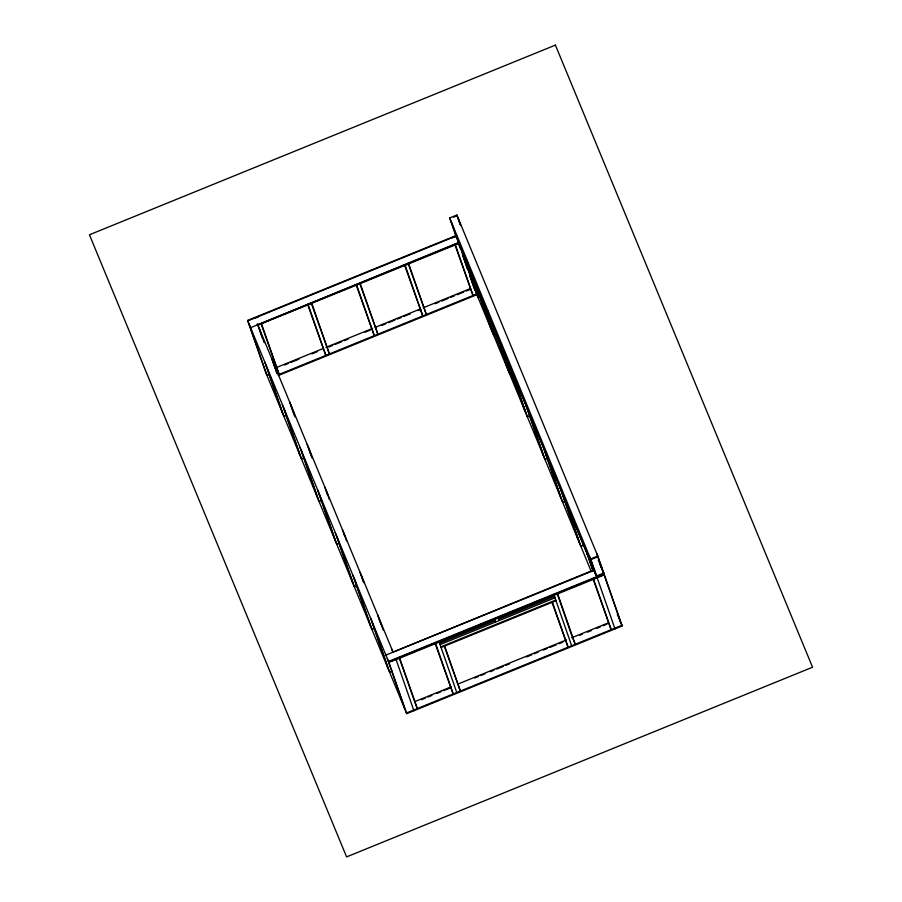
<?xml version="1.0" encoding="UTF-8"?>
<svg xmlns="http://www.w3.org/2000/svg" width="902" height="902" viewBox="0 0 902 902"><rect width="100%" height="100%" fill="white"/><g stroke="black" fill="none" stroke-linecap="round" stroke-linejoin="round"><path stroke-width="1.35" d="M449.681 217.946L456.852 215.026L598.049 556.703L590.866 559.635L449.681 217.946L455.848 235.659L596.797 576.671L590.63 558.958L597.812 556.027L622.166 625.965L406.734 713.651L265.549 371.974M453.503 217.156L457.088 215.702M265.786 372.65L247.599 320.435L456.536 235.377M247.757 320.875L456.694 235.828M255.018 318.18L258.603 316.726M452.488 237.79L456.085 236.335M459.355 242.198L250.576 327.697M257.07 325.058L459.513 242.649M257.837 325.002L261.422 323.536L279.135 374.409L261.332 324.551M458.904 243.157L455.307 244.611L473.02 295.484L454.766 244.318M257.916 325.227L458.983 243.382M276.621 367.464L323.322 348.454M325.915 347.394L372.616 328.384M375.209 327.336L420.614 308.845M423.207 307.796L469.897 288.787M284.637 364.972L288.527 363.382M291.132 362.333L298.912 359.165M311.878 353.877L317.076 351.769M328.745 347.022L332.635 345.432M335.228 344.372L341.711 341.734M344.316 340.685L348.206 339.096M365.062 332.229L370.26 330.121M381.929 325.363L385.819 323.784M388.412 322.724L394.896 320.086M397.5 319.026L401.39 317.448M403.983 316.388L410.466 313.749M418.246 310.581L420.839 309.521M435.114 303.715L439.003 302.136M441.597 301.076L448.08 298.438M450.684 297.378L454.574 295.8M457.167 294.74L463.651 292.101M466.244 291.042L470.134 289.463M269.348 374.409L266.958 375.379L249.245 324.517M278.143 374.815L476.617 294.018M278.38 375.491L476.842 294.695L458.667 242.48M466.289 259.021L479.458 296.848L478.026 297.435L460.313 246.562M487.847 310.784L485.456 311.754L516.62 387.229M485.614 312.205L488.005 311.235M286.272 415.326L283.871 416.307L266.158 365.434M495.92 333.965L493.529 334.946L476.752 286.78M303.884 457.957L301.493 458.926L283.78 408.065M512.133 373.18L509.731 374.161L501.737 351.205M321.507 500.576L319.116 501.557L301.403 450.684M529.745 415.811L527.354 416.78L509.641 365.919M339.129 543.207L336.728 544.177L319.015 493.315M547.367 458.43L544.977 459.411L527.343 408.764M356.741 585.838L354.351 586.807L336.638 535.946M564.99 501.061L562.6 502.031L544.876 451.169M374.364 628.457L371.974 629.438L354.26 578.565M584.507 544.909L580.922 546.364L564.302 498.648M594.677 569.568L385.898 655.066M393.678 651.898L593.527 570.549M603.742 573.074L596.56 575.995L455.611 234.982M603.979 573.74L388.559 661.437L406.734 713.651M509.607 612.492L513.486 610.913M534.142 602.502L538.009 600.924M388.717 661.888L604.137 574.191L598.218 559.883M388.796 662.113L399.563 657.727L417.276 708.6L399.011 657.434M604.216 574.416L593.448 578.802L611.161 629.675L592.896 578.509M396.046 659.418L388.863 662.339L247.599 320.435M396.125 659.644L604.374 574.867L600.067 564.46M495.029 620.632L439.522 643.227L440.086 644.592L554.978 597.823L554.414 596.459L498.896 619.054M440.864 646.847L555.756 600.078M441.101 647.523L555.982 600.732M391.987 671.088L389.585 672.058L371.872 621.196M414.762 701.655L451.079 686.873M457.562 684.223L566.524 639.868M571.71 637.759L608.038 622.978M421.482 699.693L425.372 698.103M427.965 697.043L431.855 695.465M437.042 693.356L440.931 691.766M443.525 690.707L450.019 688.068M474.666 678.033L478.556 676.455M481.149 675.395L485.039 673.817M490.226 671.697L494.116 670.118M496.709 669.058L503.203 666.42M505.796 665.36L509.686 663.782M526.554 656.915L531.74 654.807M534.334 653.747L538.223 652.169M543.41 650.049L547.3 648.47M549.904 647.411L556.387 644.772M558.981 643.712L562.871 642.134M579.738 635.267L582.331 634.207M587.518 632.099L591.408 630.509M596.594 628.401L600.484 626.822M603.088 625.762L606.978 624.173M406.509 712.986L621.929 625.289M617.318 614.251L622.166 625.965M475.264 283.138L509.247 365.434M562.656 494.567L588.262 556.624M476.639 290.027L479.458 296.848M474.024 287.873L475.106 290.478M476.481 293.702L591.306 571.62M572.432 637.466L575.25 644.287L557.695 593.866M553.411 594.395L554.347 596.662M498.378 618.208L499.325 620.475L498.456 617.983M494.792 619.663L495.728 621.94L494.86 619.448M257.363 323.863L393.069 652.146M596.639 553.298L602.333 569.658M602.807 571.011L620.52 621.873M596.955 577.122L614.984 628.886M589.457 556.218L595.151 572.578M594.136 570.301L595.579 574.439M592.806 567.11L594.17 571.022M588.578 556.884L593.121 569.929M587.168 553.467L593.099 570.492M586.695 552.768L593.042 570.989M561.799 492.086L579.512 542.959M560.39 488.681L578.103 539.543M543.466 447.764L561.179 498.626M525.934 405.359L543.568 455.995M458.498 219.107L460.697 225.399M456.852 215.026L460.155 224.508M508.232 362.503L525.945 413.375M507.77 361.803L524.536 409.959M500.328 347.789L508.322 370.745M474.407 280.669L492.12 331.53M472.998 277.252L490.711 328.125M471.194 274.377L476.188 288.719M451.316 222.027L457.021 238.399M458.847 243.653L460.674 248.873M462.489 254.093L467.935 269.743M469.75 274.963L475.207 290.613M456.006 236.11L456.232 236.786M458.802 244.16L460.167 248.073M462.444 254.589L467.439 268.943M469.705 275.46L473.798 287.197M557.188 593.685L571.969 636.135M554.11 595.331L571.665 645.753M552.396 602.198L568.068 647.208L551.877 601.995M408.087 263.316L426.342 314.482L408.629 263.621L405.043 265.075L422.756 315.948L404.491 264.782M359.616 283.048L377.882 334.214L360.169 283.352L356.572 284.806L374.285 335.679L356.019 284.513M444.686 646.046L460.358 691.056L444.167 645.843M439.218 642.1L456.773 692.522M435.621 643.566L453.176 693.976L435.114 643.374M311.596 304.087L329.41 353.945L311.697 303.083L308.101 304.538L325.814 355.411L307.559 304.245M395.888 658.967L413.917 710.731M391.818 649.192L392.731 651.796M379.054 618.276L383.147 630.013M377.645 614.86L380.824 623.992M361.443 575.645L363.709 582.162M360.033 572.24L363.664 582.669M343.82 533.014L346.548 540.839M342.41 529.609L344.677 536.126M387.386 658.708L405.099 709.57M326.197 490.395L329.377 499.516M324.788 486.979L327.516 494.803M370.463 617.78L388.176 668.653M308.585 447.764L312.216 458.205M307.165 444.359L311.258 456.096M352.851 575.16L370.564 626.022M290.963 405.145L295.044 416.882M289.553 401.728L294.097 414.773M335.228 532.53L352.941 583.402M273.34 362.514L276.97 372.943M271.93 359.109L276.925 373.451M317.605 489.91L335.318 540.772M259.246 328.407L264.241 342.76M257.6 324.325L262.381 338.047M299.994 447.279L317.707 498.141M282.371 404.648L300.084 455.521M264.748 362.029L282.461 412.89M555.407 45.1L89.445 234.779L346.593 856.9L812.555 667.221L555.407 45.1"/></g></svg>
